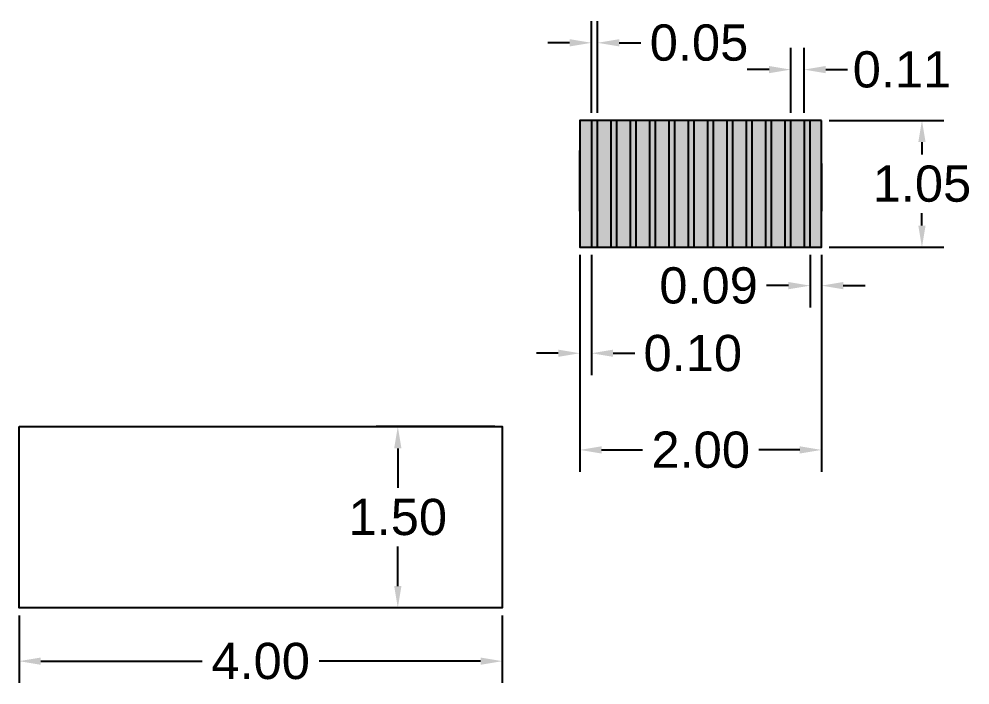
# Model space of a CAD drawing. Header units: centimetres. Extents: x 3.4 to 21.1, y 2.8 to 10.
# Drawn here: x 13.27 to 21.14, y 3.37 to 8.88 of the extents above; entities that cross this region are included whole.
import ezdxf

# ---------------------------------------------------------------- set-up
doc = ezdxf.new("R2010")
doc.units = ezdxf.units.CM
doc.header["$MEASUREMENT"] = 0
doc.layers.add('Cotare', color=2, linetype='Continuous')
for name, color, linetype, true_color in [('Linii_prindere', 7, 'Continuous', 0x000000), ('Prindere_circuit_pcb_ecran', 7, 'Continuous', 0xdce882), ('Spate circuit', 7, 'Continuous', 0x758f9f)]:
    doc.layers.add(name, color=color, linetype=linetype, true_color=true_color)
doc.styles.get("Standard").update_dxf_attribs({"font": 'arial.ttf'})
doc.dimstyles.get("Standard").update_dxf_attribs({"dimtxt": 0.3, "dimasz": 0.18, "dimexe": 0.18, "dimexo": 0.0625, "dimgap": 0.09, "dimtad": 0, "dimtih": 1, "dimtoh": 1, "dimzin": 0, "dimdsep": 46, "dimtxsty": 'Standard', "dimcen": 0.09, "dimadec": 0, "dimazin": 0, "dimtfac": 1, "dimtofl": 0, "dimtmove": 0, "dimatfit": 3, "dimfxl": 1, "dimtolj": 1, "dimtzin": 0, "dimarcsym": 0})

# ---------------------------------------------------------------- blocks, each defined once
blk = doc.blocks.new('*D17')
at = {"layer": 'Cotare', "color": 0, "lineweight": -2, "transparency": 16777216}
for p, q in [((17.9136, 6.9263), (17.9136, 5.1316)), ((19.9133, 6.9263), (19.9133, 5.1316)), ((18.0936, 5.3116), (18.4318, 5.3116)), ((19.7333, 5.3116), (19.3952, 5.3116))]:
    blk.add_line(p, q, dxfattribs=at)
at = {"layer": 'Cotare', "color": 0, "transparency": 16777216}
for points in [[(18.0936, 5.3416), (18.0936, 5.2816), (17.9136, 5.3116)], [(19.7333, 5.3416), (19.7333, 5.2816), (19.9133, 5.3116)]]:
    blk.add_solid(points, dxfattribs=at)
at = {"layer": 'Defpoints', "color": 0, "transparency": 16777216}
for p in [(17.9136, 6.9888), (19.9133, 6.9888), (19.9133, 5.3116)]:
    blk.add_point(p, dxfattribs=at)
at = {"layer": 'Cotare', "color": 0, "transparency": 16777216, "insert": (18.9135, 5.3116), "char_height": 0.3, "attachment_point": 5}
blk.add_mtext('\\A1;2.00', dxfattribs=at)
blk = doc.blocks.new('*D18')
at = {"layer": 'Cotare', "color": 0, "lineweight": -2, "transparency": 16777216}
for p, q in [((19.9758, 8.0388), (20.9244, 8.0388)), ((20.7444, 7.8588), (20.7444, 7.7569)), ((20.7444, 7.1688), (20.7444, 7.2706)), ((19.9758, 6.9888), (20.9244, 6.9888))]:
    blk.add_line(p, q, dxfattribs=at)
at = {"layer": 'Cotare', "color": 0, "transparency": 16777216}
for points in [[(20.7144, 7.8588), (20.7744, 7.8588), (20.7444, 8.0388)], [(20.7144, 7.1688), (20.7744, 7.1688), (20.7444, 6.9888)]]:
    blk.add_solid(points, dxfattribs=at)
at = {"layer": 'Defpoints', "color": 0, "transparency": 16777216}
for p in [(19.9133, 8.0388), (19.9133, 6.9888), (20.7444, 6.9888)]:
    blk.add_point(p, dxfattribs=at)
at = {"layer": 'Cotare', "color": 0, "transparency": 16777216, "insert": (20.7444, 7.5138), "char_height": 0.3, "attachment_point": 5}
blk.add_mtext('\\A1;1.05', dxfattribs=at)
blk = doc.blocks.new('*D19')
at = {"layer": 'Cotare', "color": 0, "lineweight": -2, "transparency": 16777216}
for p, q in [((18.0086, 8.1013), (18.0086, 8.8612)), ((18.0586, 8.1013), (18.0586, 8.8612)), ((17.8286, 8.6812), (17.6486, 8.6812)), ((18.2386, 8.6812), (18.4186, 8.6812))]:
    blk.add_line(p, q, dxfattribs=at)
at = {"layer": 'Cotare', "color": 0, "transparency": 16777216}
for points in [[(17.8286, 8.7112), (17.8286, 8.6512), (18.0086, 8.6812)], [(18.2386, 8.7112), (18.2386, 8.6512), (18.0586, 8.6812)]]:
    blk.add_solid(points, dxfattribs=at)
at = {"layer": 'Defpoints', "color": 0, "transparency": 16777216}
for p in [(18.0586, 8.6812), (18.0086, 8.0388), (18.0586, 8.0388)]:
    blk.add_point(p, dxfattribs=at)
at = {"layer": 'Cotare', "color": 0, "transparency": 16777216, "insert": (18.8994, 8.6812), "char_height": 0.3, "attachment_point": 5}
blk.add_mtext('\\A1;0.05', dxfattribs=at)
blk = doc.blocks.new('*D20')
at = {"layer": 'Cotare', "color": 0, "lineweight": -2, "transparency": 16777216}
for p, q in [((19.6586, 8.1013), (19.6586, 8.6393)), ((19.7686, 8.1013), (19.7686, 8.6393)), ((19.4786, 8.4593), (19.2986, 8.4593)), ((19.9486, 8.4593), (20.1286, 8.4593))]:
    blk.add_line(p, q, dxfattribs=at)
at = {"layer": 'Cotare', "color": 0, "transparency": 16777216}
for points in [[(19.4786, 8.4893), (19.4786, 8.4293), (19.6586, 8.4593)], [(19.9486, 8.4893), (19.9486, 8.4293), (19.7686, 8.4593)]]:
    blk.add_solid(points, dxfattribs=at)
at = {"layer": 'Defpoints', "color": 0, "transparency": 16777216}
for p in [(19.7686, 8.4593), (19.6586, 8.0388), (19.7686, 8.0388)]:
    blk.add_point(p, dxfattribs=at)
at = {"layer": 'Cotare', "color": 0, "transparency": 16777216, "insert": (20.5793, 8.4593), "char_height": 0.3, "attachment_point": 5}
blk.add_mtext('\\A1;0.11', dxfattribs=at)
blk = doc.blocks.new('*D21')
at = {"layer": 'Cotare', "color": 0, "lineweight": -2, "transparency": 16777216}
for p, q in [((17.9136, 6.9263), (17.9136, 5.9317)), ((18.0086, 6.9263), (18.0086, 5.9317)), ((17.7336, 6.1117), (17.5536, 6.1117)), ((18.1886, 6.1117), (18.3686, 6.1117))]:
    blk.add_line(p, q, dxfattribs=at)
at = {"layer": 'Cotare', "color": 0, "transparency": 16777216}
for points in [[(17.7336, 6.1417), (17.7336, 6.0817), (17.9136, 6.1117)], [(18.1886, 6.1417), (18.1886, 6.0817), (18.0086, 6.1117)]]:
    blk.add_solid(points, dxfattribs=at)
at = {"layer": 'Defpoints', "color": 0, "transparency": 16777216}
for p in [(17.9136, 6.9888), (18.0086, 6.9888), (18.0086, 6.1117)]:
    blk.add_point(p, dxfattribs=at)
at = {"layer": 'Cotare', "color": 0, "transparency": 16777216, "insert": (18.8477, 6.1117), "char_height": 0.3, "attachment_point": 5}
blk.add_mtext('\\A1;0.10', dxfattribs=at)
blk = doc.blocks.new('*D22')
at = {"layer": 'Cotare', "color": 0, "lineweight": -2, "transparency": 16777216}
for p, q in [((19.8186, 6.9263), (19.8186, 6.4913)), ((19.9133, 6.9263), (19.9133, 6.4913)), ((19.6386, 6.6713), (19.4586, 6.6713)), ((20.0933, 6.6713), (20.2733, 6.6713))]:
    blk.add_line(p, q, dxfattribs=at)
at = {"layer": 'Cotare', "color": 0, "transparency": 16777216}
for points in [[(19.6386, 6.7013), (19.6386, 6.6413), (19.8186, 6.6713)], [(20.0933, 6.7013), (20.0933, 6.6413), (19.9133, 6.6713)]]:
    blk.add_solid(points, dxfattribs=at)
at = {"layer": 'Defpoints', "color": 0, "transparency": 16777216}
for p in [(19.8186, 6.9888), (19.9133, 6.9888), (19.8186, 6.6713)]:
    blk.add_point(p, dxfattribs=at)
at = {"layer": 'Cotare', "color": 0, "transparency": 16777216, "insert": (18.9787, 6.6713), "char_height": 0.3, "attachment_point": 5}
blk.add_mtext('\\A1;0.09', dxfattribs=at)
blk = doc.blocks.new('*D31')
at = {"layer": 'Cotare', "color": 0, "lineweight": -2, "transparency": 16777216}
for p, q in [((13.2713, 3.9425), (13.2713, 3.3831)), ((17.2713, 3.9425), (17.2713, 3.3831)), ((13.4513, 3.5631), (14.7862, 3.5631)), ((17.0913, 3.5631), (15.7565, 3.5631))]:
    blk.add_line(p, q, dxfattribs=at)
at = {"layer": 'Cotare', "color": 0, "transparency": 16777216}
for points in [[(13.4513, 3.5931), (13.4513, 3.5331), (13.2713, 3.5631)], [(17.0913, 3.5931), (17.0913, 3.5331), (17.2713, 3.5631)]]:
    blk.add_solid(points, dxfattribs=at)
at = {"layer": 'Defpoints', "color": 0, "transparency": 16777216}
for p in [(13.2713, 4.005, 0.1034), (17.2713, 4.005, 0.1034), (17.2713, 3.5631)]:
    blk.add_point(p, dxfattribs=at)
at = {"layer": 'Cotare', "color": 0, "transparency": 16777216, "insert": (15.2713, 3.5631), "char_height": 0.3, "attachment_point": 5}
blk.add_mtext('\\A1;4.00', dxfattribs=at)
blk = doc.blocks.new('*D32')
at = {"layer": 'Cotare', "color": 0, "lineweight": -2, "transparency": 16777216}
for p, q in [((17.2088, 5.5045), (16.2263, 5.5045)), ((16.4063, 5.3245), (16.4063, 4.9979)), ((16.4063, 4.185), (16.4063, 4.5116)), ((17.2088, 4.005), (16.2263, 4.005))]:
    blk.add_line(p, q, dxfattribs=at)
at = {"layer": 'Cotare', "color": 0, "transparency": 16777216}
for points in [[(16.3763, 5.3245), (16.4363, 5.3245), (16.4063, 5.5045)], [(16.3763, 4.185), (16.4363, 4.185), (16.4063, 4.005)]]:
    blk.add_solid(points, dxfattribs=at)
at = {"layer": 'Defpoints', "color": 0, "transparency": 16777216}
for p in [(17.2713, 5.5045, 0.1034), (16.4063, 4.005), (17.2713, 4.005, 0.1034)]:
    blk.add_point(p, dxfattribs=at)
at = {"layer": 'Cotare', "color": 0, "transparency": 16777216, "insert": (16.4063, 4.7548), "char_height": 0.3, "attachment_point": 5}
blk.add_mtext('\\A1;1.50', dxfattribs=at)

msp = doc.modelspace()

# ---------------------------------------------------------------- hatches: boundary and pattern name
at = {"layer": 'Linii_prindere', "true_color": 0x000000, "transparency": 33554687}
h = msp.add_hatch(color=18, dxfattribs=at)
h.dxf.hatch_style = 1
h.paths.add_polyline_path([(18.0586, 8.0388), (18.0086, 8.0388), (18.0086, 6.9888), (18.0586, 6.9888)])
h.paths.add_polyline_path([(18.2186, 8.0388), (18.1686, 8.0388), (18.1686, 6.9888), (18.2186, 6.9888)])
h.paths.add_polyline_path([(18.3786, 8.0388), (18.3286, 8.0388), (18.3286, 6.9888), (18.3786, 6.9888)])
h.paths.add_polyline_path([(18.5386, 8.0388), (18.4886, 8.0388), (18.4886, 6.9888), (18.5386, 6.9888)])
h.paths.add_polyline_path([(18.6986, 8.0388), (18.6486, 8.0388), (18.6486, 6.9888), (18.6986, 6.9888)])
h.paths.add_polyline_path([(18.8586, 8.0388), (18.8086, 8.0388), (18.8086, 6.9888), (18.8586, 6.9888)])
h.paths.add_polyline_path([(19.0186, 8.0388), (18.9686, 8.0388), (18.9686, 6.9888), (19.0186, 6.9888)])
h.paths.add_polyline_path([(19.1786, 8.0388), (19.1286, 8.0388), (19.1286, 6.9888), (19.1786, 6.9888)])
h.paths.add_polyline_path([(19.3386, 8.0388), (19.2886, 8.0388), (19.2886, 6.9888), (19.3386, 6.9888)])
h.paths.add_polyline_path([(19.4986, 8.0388), (19.4486, 8.0388), (19.4486, 6.9888), (19.4986, 6.9888)])
h.paths.add_polyline_path([(19.6586, 8.0388), (19.6086, 8.0388), (19.6086, 6.9888), (19.6586, 6.9888)])
h.paths.add_polyline_path([(19.8186, 8.0388), (19.7686, 8.0388), (19.7686, 6.9888), (19.8186, 6.9888)])
at = {"layer": 'Prindere_circuit_pcb_ecran', "transparency": 33554687}
h = msp.add_hatch(color=256, dxfattribs=at)
h.dxf.hatch_style = 1
h.paths.add_polyline_path([(18.0086, 8.0388), (17.9136, 8.0388), (17.9136, 6.9888), (18.0086, 6.9888)])
h.paths.add_polyline_path([(18.1686, 8.0388), (18.0586, 8.0388), (18.0586, 6.9888), (18.1686, 6.9888)])
h.paths.add_polyline_path([(18.3286, 8.0388), (18.2186, 8.0388), (18.2186, 6.9888), (18.3286, 6.9888)])
h.paths.add_polyline_path([(18.3786, 6.9888), (18.4886, 6.9888), (18.4886, 8.0388), (18.3786, 8.0388)])
h.paths.add_polyline_path([(18.5386, 6.9888), (18.6486, 6.9888), (18.6486, 8.0388), (18.5386, 8.0388)])
h.paths.add_polyline_path([(18.8086, 8.0388), (18.6986, 8.0388), (18.6986, 6.9888), (18.8086, 6.9888)])
h.paths.add_polyline_path([(18.8586, 6.9888), (18.9686, 6.9888), (18.9686, 8.0388), (18.8586, 8.0388)])
h.paths.add_polyline_path([(19.1286, 8.0388), (19.0186, 8.0388), (19.0186, 6.9888), (19.1286, 6.9888)])
h.paths.add_polyline_path([(19.2886, 8.0388), (19.1786, 8.0388), (19.1786, 6.9888), (19.2886, 6.9888)])
h.paths.add_polyline_path([(19.3386, 6.9888), (19.4486, 6.9888), (19.4486, 8.0388), (19.3386, 8.0388)])
h.paths.add_polyline_path([(19.4986, 6.9888), (19.6086, 6.9888), (19.6086, 8.0388), (19.4986, 8.0388)])
h.paths.add_polyline_path([(19.6586, 6.9888), (19.7686, 6.9888), (19.7686, 8.0388), (19.6586, 8.0388)])
h.paths.add_polyline_path([(19.8186, 6.9888), (19.9133, 6.9888), (19.9133, 8.0388), (19.8186, 8.0388)])

# ---------------------------------------------------------------- linework, layer by layer
at = {"layer": 'Linii_prindere'}
for p, q in [((18.0086, 8.0388), (18.0086, 6.9888)), ((18.0586, 6.9888), (18.0586, 8.0388)), ((18.1686, 8.0388), (18.1686, 6.9888)), ((18.2186, 6.9888), (18.2186, 8.0388)), ((18.3286, 8.0388), (18.3286, 6.9888)), ((18.3786, 6.9888), (18.3786, 8.0388)), ((18.4886, 8.0388), (18.4886, 6.9888)), ((18.5386, 6.9888), (18.5386, 8.0388)), ((18.6486, 8.0388), (18.6486, 6.9888)), ((18.6986, 6.9888), (18.6986, 8.0388)), ((18.8086, 8.0388), (18.8086, 6.9888)), ((18.8586, 6.9888), (18.8586, 8.0388)), ((18.9686, 8.0388), (18.9686, 6.9888)), ((19.0186, 6.9888), (19.0186, 8.0388)), ((19.1286, 8.0388), (19.1286, 6.9888)), ((19.1786, 6.9888), (19.1786, 8.0388)), ((19.2886, 8.0388), (19.2886, 6.9888)), ((19.3386, 6.9888), (19.3386, 8.0388)), ((19.4486, 8.0388), (19.4486, 6.9888)), ((19.4986, 6.9888), (19.4986, 8.0388)), ((19.6086, 8.0388), (19.6086, 6.9888)), ((19.6586, 6.9888), (19.6586, 8.0388)), ((19.7686, 8.0388), (19.7686, 6.9888)), ((19.8186, 6.9888), (19.8186, 8.0388))]:
    msp.add_line(p, q, dxfattribs=at)
at = {"layer": 'Prindere_circuit_pcb_ecran'}
msp.add_lwpolyline([(19.9133, 8.0388), (17.9136, 8.0388), (17.9136, 6.9888), (19.9133, 6.9888)], close=True, dxfattribs=at)
at = {"layer": 'Prindere_circuit_pcb_ecran', "elevation": 0.1034}
msp.add_lwpolyline([(13.2713, 5.5045), (17.2713, 5.5045), (17.2713, 4.005), (13.2713, 4.005)], close=True, dxfattribs=at)
at = {"layer": 'Spate circuit'}
for points in [[(17.9136, 7.6906), (17.9136, 7.2888), (17.9136, 7.7888)], [(19.9136, 7.6815), (19.9136, 7.2888), (19.9136, 7.7888)]]:
    msp.add_lwpolyline(points, dxfattribs=at)

# ---------------------------------------------------------------- dimensions: what is measured, and where the dimension line sits
at = {"layer": 'Cotare'}
for base, p1, p2, picture, middle in [((18.0586, 8.6812), (18.0086, 8.0388), (18.0586, 8.0388), '*D19', (18.8994, 8.6812)), ((19.9133, 5.3116), (17.9136, 6.9888), (19.9133, 6.9888), '*D17', (18.9135, 5.3116))]:
    dim = msp.add_linear_dim(base=base, p1=p1, p2=p2, dimstyle='Standard', dxfattribs=at)
    dim.commit()
    dim.dimension.update_dxf_attribs({"geometry": picture, "text_midpoint": middle, "dimtype": 160})
for base, p1, p2, picture, middle in [((19.7686, 8.4593), (19.6586, 8.0388), (19.7686, 8.0388), '*D20', (20.5793, 8.4593)), ((18.0085994018, 6.111651868), (17.9135994018, 6.9887520374), (18.0085994018, 6.9887520374), '*D21', (18.8477194563, 6.111651868)), ((19.8186, 6.6713), (19.9133, 6.9888), (19.8186, 6.9888), '*D22', (18.9787, 6.6713)), ((17.2713, 3.5631), (13.2713, 4.005, 0.1034), (17.2713, 4.005, 0.1034), '*D31', (15.2713, 3.5631))]:
    dim = msp.add_linear_dim(base=base, p1=p1, p2=p2, dimstyle='Standard', dxfattribs=at)
    dim.commit()
    dim.dimension.update_dxf_attribs({"geometry": picture, "text_midpoint": middle})
for base, p1, p2, picture, middle in [((20.7444, 6.9888), (19.9133, 8.0388), (19.9133, 6.9888), '*D18', (20.7444, 7.5138)), ((16.4063, 4.005), (17.2713, 5.5045, 0.1034), (17.2713, 4.005, 0.1034), '*D32', (16.4063, 4.7548))]:
    dim = msp.add_linear_dim(base=base, p1=p1, p2=p2, angle=90, dimstyle='Standard', dxfattribs=at)
    dim.commit()
    dim.dimension.update_dxf_attribs({"geometry": picture, "text_midpoint": middle})

doc.saveas('drawing.dxf')
